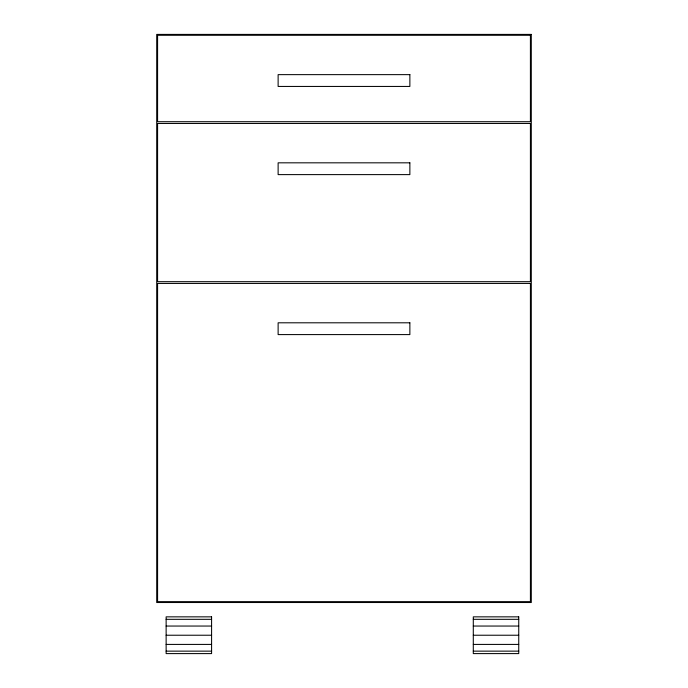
<?xml version="1.0" encoding="UTF-8"?>
<svg xmlns="http://www.w3.org/2000/svg" width="688" height="688" viewBox="0 0 688 688"><rect width="100%" height="100%" fill="white"/><g stroke="black" fill="none" stroke-linecap="round" stroke-linejoin="round"><path stroke-width="1.03" d="M166.135 619.32L211.586 619.32M473.292 619.32L518.743 619.32M166.135 626.046L211.586 626.046M473.292 626.046L518.743 626.046M166.135 635.23L211.586 635.23M473.292 635.23L518.743 635.23M166.135 644.415L211.586 644.415M473.292 644.415L518.743 644.415M166.135 651.14L211.586 651.14M473.292 651.14L518.743 651.14M531.291 34.4L156.709 34.4L156.709 602.516L531.291 602.516L531.291 34.4M530.414 35.277L157.586 35.277L157.586 121.707L530.414 121.707L530.414 35.277M409.867 74.639L278.124 74.639L278.124 86.439L409.867 86.439L409.867 74.639M530.414 123.453L157.586 123.453L157.586 281.684L530.414 281.684L530.414 123.453M409.867 162.824L278.124 162.824L278.124 174.614L409.867 174.614L409.867 162.824M530.414 283.43L157.586 283.43L157.586 601.639L530.414 601.639L530.414 283.43M409.867 322.801L278.124 322.801L278.124 334.592L409.867 334.592L409.867 322.801M211.586 616.852L166.135 616.852L166.135 653.6L211.586 653.6L211.586 616.852M518.743 616.852L473.292 616.852L473.292 653.6L518.743 653.6L518.743 616.852"/></g></svg>
